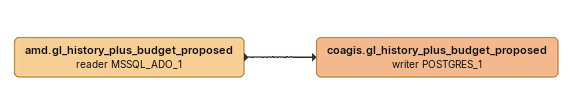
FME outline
amd.gl_history_plus_budget_proposed (reader MSSQL_ADO_1)
    -> coagis.gl_history_plus_budget_proposed (writer POSTGRES_1)
coagis.gl_history_plus_budget_proposed (writer POSTGRES_1)
